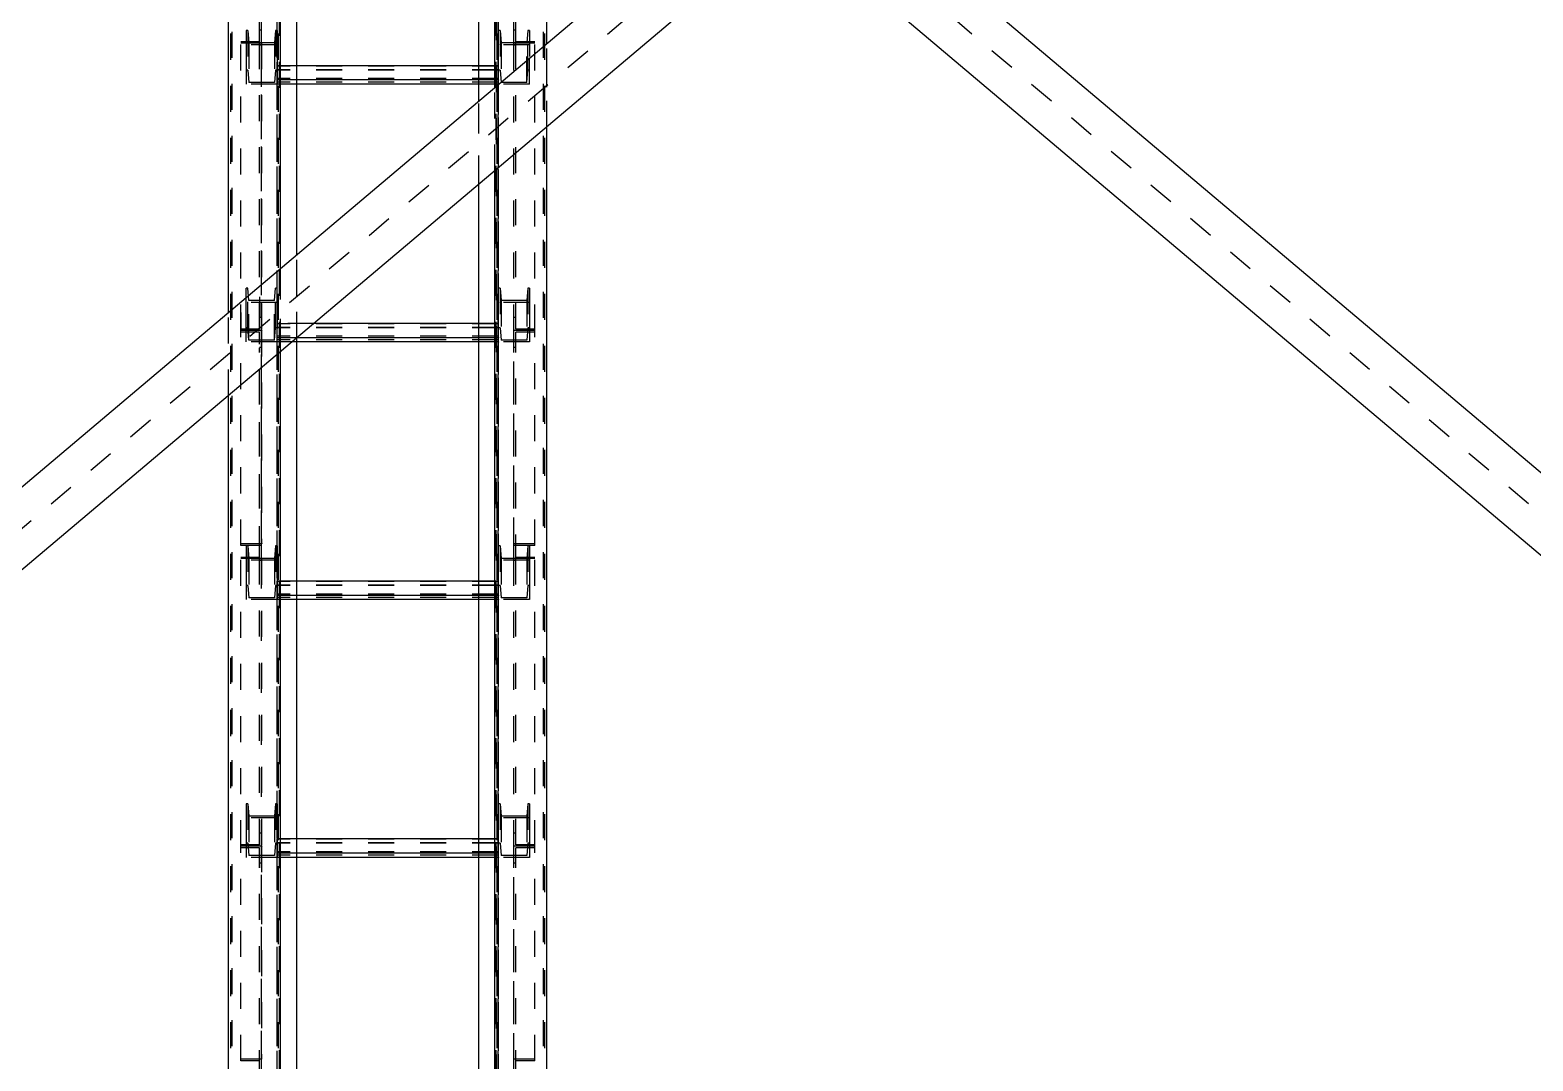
# Model space of a CAD drawing. Header units: millimetres. Extents: x 149919 to 150445, y 136651 to 136866.
# Drawn here: x 150231.21 to 150236.99, y 136811.44 to 136815.4 of the extents above; entities that cross this region are included whole.
import ezdxf

# ---------------------------------------------------------------- set-up
doc = ezdxf.new("R2010")
doc.units = ezdxf.units.MM
doc.header["$LTSCALE"] = 0.25
for name, pattern in [('CENTER', [50.8, 31.75, -6.35, 6.35, -6.35]), ('XKITLINE00', [0]), ('XKITLINE02', [4, 2, -2]), ('XKITLINE03', [6, 3, -1, 1, -1])]:
    doc.linetypes.add(name, pattern=pattern)

# ---------------------------------------------------------------- blocks, each defined once
blk = doc.blocks.new('çatıı')
at = {"color": 1, "linetype": 'XKITLINE03'}
for p, q in [((9028.63, 15747.93), (9028.63, 17391.46)), ((9034.61, 15740.27), (9034.61, 17380.27)), ((9119.61, 17380.27), (9119.61, 15740.27)), ((9028.63, 16497.62), (9028.63, 16387.14)), ((9034.63, 16497.05), (9034.63, 16481.86)), ((9119.61, 16481.86), (9119.61, 16497.05)), ((9125.61, 16387.14), (9125.61, 16497.62)), ((9119.61, 16483.49), (9034.63, 16483.49)), ((9034.63, 16397.98), (9034.63, 16382.78)), ((9119.61, 16382.78), (9119.61, 16397.98)), ((9028.63, 16387.14), (9028.63, 16305.23)), ((9119.61, 16384.41), (9034.63, 16384.41)), ((9125.61, 16305.23), (9125.61, 16387.14)), ((9028.63, 16299.47), (9028.63, 16188.98)), ((9034.63, 16298.9), (9034.63, 16283.71)), ((9119.61, 16283.71), (9119.61, 16298.9)), ((9125.61, 16188.98), (9125.61, 16299.47)), ((9119.61, 16285.34), (9034.63, 16285.34)), ((9034.63, 16199.82), (9034.63, 16184.63)), ((9119.61, 16184.63), (9119.61, 16199.82)), ((9028.63, 16188.98), (9028.63, 16107.08)), ((9125.61, 16107.08), (9125.61, 16188.98)), ((9119.61, 16186.26), (9034.63, 16186.26))]:
    blk.add_line(p, q, dxfattribs=at)
at = {"color": 116, "linetype": 'XKITLINE02', "true_color": 0x136734}
for p, q in [((9034.61, 15740.27), (9034.61, 17382.99)), ((9042.11, 15800.21), (9042.11, 17382.99)), ((9112.11, 15744.43), (9112.11, 17382.99)), ((9119.61, 15740.27), (9119.61, 17382.99)), ((9016.78, 15751.29), (9016.78, 17377.53)), ((9017.31, 15752.02), (9017.31, 17377.98)), ((9034.55, 15752.02), (9034.54, 17377.98)), ((9035.08, 15751.29), (9035.08, 17377.53)), ((9035.46, 15740.46), (9035.46, 17382.8)), ((9118.76, 15740.46), (9118.76, 17382.8)), ((9119.16, 15751.29), (9119.16, 17377.53)), ((9119.69, 15752.02), (9119.69, 17377.98)), ((9136.93, 15752.02), (9136.92, 17377.98)), ((9137.46, 15751.29), (9137.46, 17377.53)), ((9042.11, 15742.87), (9042.11, 17366.5)), ((9035.93, 15801.69), (9035.93, 17362.64)), ((9138.31, 15760.78), (9138.31, 17344.02)), ((9112.11, 15742.87), (9112.11, 17337.68)), ((9118.76, 17328.83), (9118.76, 15740.46)), ((9119.61, 17329.04), (9119.61, 15740.27)), ((9027.83, 16496.87), (9027.83, 16584.64)), ((9028.63, 16496.87), (9028.63, 16585.29)), ((9125.61, 16496.87), (9125.61, 16585.29)), ((9126.41, 16496.87), (9126.41, 16584.64)), ((9023.31, 16502.5), (9022.63, 16502.5)), ((9022.63, 16502.5), (9022.63, 16497.05)), ((9022.63, 16502.5), (9022.63, 16487.31)), ((9023.31, 16502.5), (9023.69, 16497.75)), ((9023.31, 16502.5), (9023.31, 16487.31)), ((9028.63, 16502.63), (9027.83, 16502.63)), ((9027.83, 16387.64), (9027.83, 16502.63)), ((9028.63, 16400.79), (9028.63, 16502.63)), ((9033.95, 16502.5), (9033.57, 16497.75)), ((9034.63, 16502.5), (9033.95, 16502.5)), ((9033.95, 16502.5), (9033.95, 16487.31)), ((9034.63, 16502.5), (9034.63, 16497.05)), ((9034.63, 16502.5), (9034.63, 16487.31)), ((9119.61, 16502.5), (9119.61, 16487.31)), ((9119.61, 16502.5), (9119.61, 16497.05)), ((9120.29, 16502.5), (9119.61, 16502.5)), ((9120.29, 16502.5), (9120.29, 16487.31)), ((9120.29, 16502.5), (9120.67, 16497.75)), ((9125.61, 16387.14), (9125.61, 16502.63)), ((9126.41, 16502.63), (9125.61, 16502.63)), ((9126.41, 16387.64), (9126.41, 16502.63)), ((9130.93, 16502.5), (9130.55, 16497.75)), ((9130.93, 16487.31), (9130.93, 16502.5)), ((9131.61, 16502.5), (9130.93, 16502.5)), ((9131.61, 16502.5), (9131.61, 16489.79)), ((9131.61, 16502.5), (9131.61, 16497.05)), ((9027.83, 16498.12), (9020.63, 16498.12)), ((9020.63, 16387.14), (9020.63, 16498.12)), ((9028.63, 16497.62), (9020.63, 16497.62)), ((9034.63, 16497.05), (9022.63, 16497.05)), ((9022.63, 16497.05), (9022.63, 16481.86)), ((9033.57, 16497.75), (9023.69, 16497.75)), ((9023.69, 16497.75), (9023.69, 16482.55)), ((9028.63, 16496.87), (9027.83, 16496.87)), ((9033.57, 16497.75), (9033.57, 16482.55)), ((9034.63, 16497.05), (9034.63, 16481.86)), ((9119.61, 16497.05), (9119.61, 16481.86)), ((9131.61, 16497.05), (9119.61, 16497.05)), ((9120.67, 16497.75), (9120.67, 16482.55)), ((9130.55, 16497.75), (9120.67, 16497.75)), ((9133.61, 16497.62), (9125.61, 16497.62)), ((9126.41, 16496.87), (9125.61, 16496.87)), ((9133.61, 16498.12), (9126.41, 16498.12)), ((9130.55, 16482.55), (9130.55, 16497.75)), ((9131.61, 16481.86), (9131.61, 16497.05)), ((9133.61, 16387.14), (9133.61, 16498.12)), ((9138.31, 16465.53), (9138.31, 16497.41)), ((9034.63, 16481.86), (9034.63, 16488.94)), ((9042.11, 16488.94), (9034.63, 16488.94)), ((9119.61, 16488.84), (9034.63, 16488.84)), ((9119.61, 16488.94), (9112.11, 16488.94)), ((9119.61, 16481.86), (9119.61, 16488.94)), ((9131.61, 16481.86), (9131.61, 16489.79)), ((9023.31, 16487.31), (9022.63, 16487.31)), ((9022.63, 16487.31), (9022.63, 16481.86)), ((9034.63, 16481.86), (9022.63, 16481.86)), ((9023.31, 16487.31), (9023.69, 16482.55)), ((9033.57, 16482.55), (9023.69, 16482.55)), ((9033.95, 16487.31), (9033.57, 16482.55)), ((9034.63, 16487.31), (9033.95, 16487.31)), ((9119.61, 16487.4), (9034.63, 16487.4)), ((9034.63, 16487.31), (9034.63, 16481.86)), ((9119.61, 16487.31), (9034.63, 16487.31)), ((9119.61, 16484.04), (9034.63, 16484.04)), ((9042.11, 16483.49), (9034.63, 16483.49)), ((9119.61, 16482.7), (9034.63, 16482.7)), ((9042.11, 16481.86), (9034.63, 16481.86)), ((9119.61, 16483.49), (9112.11, 16483.49)), ((9119.61, 16481.86), (9112.11, 16481.86)), ((9119.61, 16487.31), (9119.61, 16481.86)), ((9120.29, 16487.31), (9119.61, 16487.31)), ((9131.61, 16481.86), (9119.61, 16481.86)), ((9120.29, 16487.31), (9120.67, 16482.55)), ((9130.55, 16482.55), (9120.67, 16482.55)), ((9130.55, 16482.55), (9130.93, 16487.31)), ((9131.61, 16487.31), (9130.93, 16487.31)), ((9118.31, 16448.64), (9118.31, 16480.53)), ((9112.11, 16443.41), (9112.11, 16475.29)), ((9042.11, 16384.32), (9042.11, 16416.2)), ((9035.93, 16379.1), (9035.93, 16410.98)), ((9023.31, 16403.42), (9022.63, 16403.42)), ((9022.63, 16395.73), (9022.63, 16403.42)), ((9022.63, 16386.5), (9022.63, 16403.42)), ((9023.69, 16398.67), (9023.31, 16403.42)), ((9023.31, 16388.23), (9023.31, 16403.42)), ((9033.57, 16398.67), (9033.95, 16403.42)), ((9034.63, 16403.42), (9033.95, 16403.42)), ((9033.95, 16388.23), (9033.95, 16403.42)), ((9034.63, 16396.63), (9034.63, 16403.42)), ((9034.63, 16386.23), (9034.63, 16403.19)), ((9119.61, 16403.42), (9119.61, 16388.23)), ((9119.61, 16403.42), (9119.61, 16397.98)), ((9120.29, 16403.42), (9119.61, 16403.42)), ((9120.29, 16403.42), (9120.29, 16388.23)), ((9120.29, 16403.42), (9120.67, 16398.67)), ((9130.93, 16403.42), (9130.55, 16398.67)), ((9130.93, 16403.42), (9130.93, 16388.23)), ((9131.61, 16403.42), (9130.93, 16403.42)), ((9131.61, 16403.42), (9131.61, 16388.23)), ((9131.61, 16403.42), (9131.61, 16397.98)), ((9034.63, 16397.98), (9022.63, 16397.98)), ((9022.63, 16382.78), (9022.63, 16395.73)), ((9033.57, 16398.67), (9023.69, 16398.67)), ((9023.69, 16383.48), (9023.69, 16398.67)), ((9027.83, 16400.11), (9027.83, 16392.14)), ((9028.63, 16387.14), (9028.63, 16400.79)), ((9033.57, 16383.48), (9033.57, 16398.67)), ((9034.63, 16382.78), (9034.63, 16396.63)), ((9119.61, 16397.98), (9119.61, 16382.78)), ((9131.61, 16397.98), (9119.61, 16397.98)), ((9120.67, 16398.67), (9120.67, 16383.48)), ((9130.55, 16398.67), (9120.67, 16398.67)), ((9130.55, 16398.67), (9130.55, 16383.48)), ((9131.61, 16397.98), (9131.61, 16382.78)), ((9015.93, 16362.21), (9015.93, 16394.1)), ((9020.63, 16394.04), (9020.63, 16387.64)), ((9028.63, 16392.14), (9027.83, 16392.14)), ((9034.63, 16382.78), (9034.63, 16389.86)), ((9048.68, 16389.86), (9034.63, 16389.86)), ((9119.61, 16389.77), (9034.63, 16389.77)), ((9119.61, 16389.86), (9112.11, 16389.86)), ((9119.61, 16382.78), (9119.61, 16389.86)), ((9126.41, 16392.14), (9125.61, 16392.14)), ((9027.83, 16387.64), (9020.63, 16387.64)), ((9020.63, 16384.81), (9020.63, 16387.14)), ((9028.63, 16387.14), (9020.63, 16387.14)), ((9028.63, 16387.14), (9020.63, 16387.14)), ((9027.83, 16386.48), (9020.63, 16386.48)), ((9020.63, 16304.58), (9020.63, 16384.81)), ((9023.31, 16388.23), (9022.63, 16388.23)), ((9023.69, 16383.48), (9023.31, 16388.23)), ((9033.57, 16383.48), (9023.69, 16383.48)), ((9027.83, 16301.97), (9027.83, 16386.48)), ((9028.63, 16298.71), (9028.63, 16387.14)), ((9033.57, 16383.48), (9033.95, 16388.23)), ((9034.63, 16388.23), (9033.95, 16388.23)), ((9119.61, 16388.32), (9034.63, 16388.32)), ((9119.61, 16388.23), (9034.63, 16388.23)), ((9119.61, 16384.96), (9034.63, 16384.96)), ((9042.22, 16384.41), (9034.63, 16384.41)), ((9119.61, 16383.62), (9034.63, 16383.62)), ((9119.61, 16384.41), (9112.11, 16384.41)), ((9119.61, 16388.23), (9119.61, 16382.78)), ((9120.29, 16388.23), (9119.61, 16388.23)), ((9120.29, 16388.23), (9120.67, 16383.48)), ((9130.55, 16383.48), (9120.67, 16383.48)), ((9125.61, 16298.71), (9125.61, 16387.14)), ((9133.61, 16387.14), (9125.61, 16387.14)), ((9133.61, 16387.14), (9125.61, 16387.14)), ((9133.61, 16387.64), (9126.41, 16387.64)), ((9126.41, 16298.71), (9126.41, 16386.48)), ((9133.61, 16386.48), (9126.41, 16386.48)), ((9130.93, 16388.23), (9130.55, 16383.48)), ((9131.61, 16388.23), (9130.93, 16388.23)), ((9131.61, 16388.23), (9131.61, 16382.78)), ((9133.61, 16304.58), (9133.61, 16387.14)), ((9034.63, 16382.78), (9022.63, 16382.78)), ((9028.63, 16380.62), (9027.83, 16380.62)), ((9027.83, 16298.71), (9027.83, 16380.49)), ((9042.11, 16382.78), (9034.63, 16382.78)), ((9119.61, 16382.78), (9112.11, 16382.78)), ((9131.61, 16382.78), (9119.61, 16382.78)), ((9126.41, 16380.62), (9125.61, 16380.62)), ((9028.63, 16305.23), (9020.63, 16305.23)), ((9027.83, 16304.58), (9020.63, 16304.58)), ((9023.31, 16304.35), (9022.63, 16304.35)), ((9022.63, 16304.35), (9022.63, 16298.9)), ((9022.63, 16304.35), (9022.63, 16289.16)), ((9023.31, 16304.35), (9023.69, 16299.59)), ((9023.31, 16304.35), (9023.31, 16289.16)), ((9028.63, 16304.48), (9027.83, 16304.48)), ((9027.83, 16189.48), (9027.83, 16304.48)), ((9028.63, 16188.98), (9028.63, 16304.48)), ((9033.95, 16304.35), (9033.57, 16299.59)), ((9034.63, 16304.35), (9033.95, 16304.35)), ((9033.95, 16304.35), (9033.95, 16289.16)), ((9034.63, 16304.35), (9034.63, 16298.9)), ((9034.63, 16304.35), (9034.63, 16289.16)), ((9119.61, 16304.35), (9119.61, 16289.16)), ((9119.61, 16304.35), (9119.61, 16298.9)), ((9120.29, 16304.35), (9119.61, 16304.35)), ((9120.29, 16304.35), (9120.29, 16289.16)), ((9120.29, 16304.35), (9120.67, 16299.59)), ((9133.61, 16305.23), (9125.61, 16305.23)), ((9125.61, 16188.98), (9125.61, 16304.48)), ((9126.41, 16304.48), (9125.61, 16304.48)), ((9133.61, 16304.58), (9126.41, 16304.58)), ((9126.41, 16189.48), (9126.41, 16304.48)), ((9130.93, 16304.35), (9130.55, 16299.59)), ((9130.93, 16304.35), (9130.93, 16289.16)), ((9131.61, 16304.35), (9130.93, 16304.35)), ((9131.61, 16304.35), (9131.61, 16289.16)), ((9131.61, 16304.35), (9131.61, 16298.9)), ((9027.83, 16299.97), (9020.63, 16299.97)), ((9020.63, 16188.98), (9020.63, 16299.97)), ((9028.63, 16299.47), (9020.63, 16299.47)), ((9034.63, 16298.9), (9022.63, 16298.9)), ((9022.63, 16298.9), (9022.63, 16283.71)), ((9033.57, 16299.59), (9023.69, 16299.59)), ((9023.69, 16299.59), (9023.69, 16284.4)), ((9028.63, 16298.71), (9027.83, 16298.71)), ((9033.57, 16299.59), (9033.57, 16284.4)), ((9034.63, 16298.9), (9034.63, 16283.71)), ((9119.61, 16298.9), (9119.61, 16283.71)), ((9131.61, 16298.9), (9119.61, 16298.9)), ((9120.67, 16299.59), (9120.67, 16284.4)), ((9130.55, 16299.59), (9120.67, 16299.59)), ((9133.61, 16299.47), (9125.61, 16299.47)), ((9126.41, 16298.71), (9125.61, 16298.71)), ((9133.61, 16299.97), (9126.41, 16299.97)), ((9130.55, 16299.59), (9130.55, 16284.4)), ((9131.61, 16298.9), (9131.61, 16283.71)), ((9133.61, 16188.98), (9133.61, 16299.97)), ((9023.31, 16289.16), (9022.63, 16289.16)), ((9022.63, 16289.16), (9022.63, 16283.71)), ((9023.31, 16289.16), (9023.69, 16284.4)), ((9033.95, 16289.16), (9033.57, 16284.4)), ((9034.63, 16289.16), (9033.95, 16289.16)), ((9034.63, 16283.71), (9034.63, 16290.78)), ((9042.11, 16290.78), (9034.63, 16290.78)), ((9119.61, 16290.69), (9034.63, 16290.69)), ((9119.61, 16289.25), (9034.63, 16289.25)), ((9034.63, 16289.16), (9034.63, 16283.71)), ((9119.61, 16289.16), (9034.63, 16289.16)), ((9119.61, 16285.88), (9034.63, 16285.88)), ((9042.11, 16285.34), (9034.63, 16285.34)), ((9119.61, 16290.78), (9112.11, 16290.78)), ((9119.61, 16285.34), (9112.11, 16285.34)), ((9119.61, 16283.71), (9119.61, 16290.78)), ((9119.61, 16289.16), (9119.61, 16283.71)), ((9120.29, 16289.16), (9119.61, 16289.16)), ((9120.29, 16289.16), (9120.67, 16284.4)), ((9130.93, 16289.16), (9130.55, 16284.4)), ((9131.61, 16289.16), (9130.93, 16289.16)), ((9131.61, 16289.16), (9131.61, 16283.71)), ((9034.63, 16283.71), (9022.63, 16283.71)), ((9033.57, 16284.4), (9023.69, 16284.4)), ((9119.61, 16284.55), (9034.63, 16284.55)), ((9042.11, 16283.71), (9034.63, 16283.71)), ((9119.61, 16283.71), (9112.11, 16283.71)), ((9131.61, 16283.71), (9119.61, 16283.71)), ((9130.55, 16284.4), (9120.67, 16284.4)), ((9023.31, 16205.27), (9022.63, 16205.27)), ((9022.63, 16205.27), (9022.63, 16199.82)), ((9022.63, 16205.27), (9022.63, 16190.08)), ((9023.31, 16205.27), (9023.69, 16200.52)), ((9023.31, 16205.27), (9023.31, 16190.08)), ((9033.95, 16205.27), (9033.57, 16200.52)), ((9034.63, 16205.27), (9033.95, 16205.27)), ((9033.95, 16205.27), (9033.95, 16190.08)), ((9034.63, 16205.27), (9034.63, 16199.82)), ((9034.63, 16205.27), (9034.63, 16190.08)), ((9119.61, 16205.27), (9119.61, 16190.08)), ((9119.61, 16205.27), (9119.61, 16199.82)), ((9120.29, 16205.27), (9119.61, 16205.27)), ((9120.29, 16205.27), (9120.29, 16190.08)), ((9120.29, 16205.27), (9120.67, 16200.52)), ((9130.93, 16205.27), (9130.55, 16200.52)), ((9130.93, 16205.27), (9130.93, 16190.08)), ((9131.61, 16205.27), (9130.93, 16205.27)), ((9131.61, 16205.27), (9131.61, 16190.08)), ((9131.61, 16205.27), (9131.61, 16199.82)), ((9034.63, 16199.82), (9022.63, 16199.82)), ((9022.63, 16199.82), (9022.63, 16184.63)), ((9033.57, 16200.52), (9023.69, 16200.52)), ((9023.69, 16200.52), (9023.69, 16185.33)), ((9033.57, 16200.52), (9033.57, 16185.33)), ((9034.63, 16199.82), (9034.63, 16184.63)), ((9119.61, 16199.82), (9119.61, 16184.63)), ((9131.61, 16199.82), (9119.61, 16199.82)), ((9120.67, 16200.52), (9120.67, 16185.33)), ((9130.55, 16200.52), (9120.67, 16200.52)), ((9130.55, 16200.52), (9130.55, 16185.33)), ((9131.61, 16199.82), (9131.61, 16184.63)), ((9028.63, 16193.99), (9027.83, 16193.99)), ((9126.41, 16193.99), (9125.61, 16193.99)), ((9027.83, 16189.48), (9020.63, 16189.48)), ((9020.63, 16106.43), (9020.63, 16188.98)), ((9028.63, 16188.98), (9020.63, 16188.98)), ((9028.63, 16188.98), (9020.63, 16188.98)), ((9027.83, 16188.33), (9020.63, 16188.33)), ((9023.31, 16190.08), (9022.63, 16190.08)), ((9022.63, 16190.08), (9022.63, 16184.63)), ((9023.31, 16190.08), (9023.69, 16185.33)), ((9027.83, 16100.56), (9027.83, 16188.33)), ((9028.63, 16100.56), (9028.63, 16188.98)), ((9033.95, 16190.08), (9033.57, 16185.33)), ((9034.63, 16190.08), (9033.95, 16190.08)), ((9034.63, 16184.63), (9034.63, 16191.71)), ((9042.11, 16191.71), (9034.63, 16191.71)), ((9119.61, 16191.62), (9034.63, 16191.62)), ((9119.61, 16190.17), (9034.63, 16190.17)), ((9034.63, 16190.08), (9034.63, 16184.63)), ((9119.61, 16190.08), (9034.63, 16190.08)), ((9119.61, 16191.71), (9112.11, 16191.71)), ((9119.61, 16184.63), (9119.61, 16191.71)), ((9119.61, 16190.08), (9119.61, 16184.63)), ((9120.29, 16190.08), (9119.61, 16190.08)), ((9120.29, 16190.08), (9120.67, 16185.33)), ((9125.61, 16100.56), (9125.61, 16188.98)), ((9133.61, 16188.98), (9125.61, 16188.98)), ((9133.61, 16188.98), (9125.61, 16188.98)), ((9133.61, 16189.48), (9126.41, 16189.48)), ((9126.41, 16100.56), (9126.41, 16188.33)), ((9133.61, 16188.33), (9126.41, 16188.33)), ((9130.93, 16190.08), (9130.55, 16185.33)), ((9131.61, 16190.08), (9130.93, 16190.08)), ((9131.61, 16190.08), (9131.61, 16184.63)), ((9133.61, 16106.43), (9133.61, 16188.98)), ((9034.63, 16184.63), (9022.63, 16184.63)), ((9033.57, 16185.33), (9023.69, 16185.33)), ((9028.63, 16182.47), (9027.83, 16182.47)), ((9119.61, 16186.81), (9034.63, 16186.81)), ((9042.11, 16186.26), (9034.63, 16186.26)), ((9119.61, 16185.47), (9034.63, 16185.47)), ((9042.11, 16184.63), (9034.63, 16184.63)), ((9119.61, 16186.26), (9112.11, 16186.26)), ((9119.61, 16184.63), (9112.11, 16184.63)), ((9131.61, 16184.63), (9119.61, 16184.63)), ((9130.55, 16185.33), (9120.67, 16185.33)), ((9126.41, 16182.47), (9125.61, 16182.47)), ((9028.63, 16107.08), (9020.63, 16107.08)), ((9027.83, 16106.43), (9020.63, 16106.43)), ((9133.61, 16107.08), (9125.61, 16107.08)), ((9133.61, 16106.43), (9126.41, 16106.43))]:
    blk.add_line(p, q, dxfattribs=at)
at = {"color": 8, "linetype": 'CENTER'}
for p, q in [((8366.94, 15830.27), (10096.38, 17290.27)), ((10096.38, 15830.27), (8366.94, 17290.27))]:
    blk.add_line(p, q, dxfattribs=at)
at = {"color": 7, "linetype": 'XKITLINE00'}
for p, q in [((9015.93, 16394.1), (9015.93, 16726.45)), ((9035.93, 16410.98), (9035.93, 16709.57)), ((9042.11, 16416.2), (9042.11, 16704.35)), ((9112.11, 16475.29), (9112.11, 16645.26)), ((9118.31, 16480.53), (9118.31, 16640.02)), ((9138.31, 16497.41), (9138.31, 16623.14)), ((9112.11, 16488.94), (9042.11, 16488.94)), ((9112.11, 16483.49), (9042.11, 16483.49)), ((9112.11, 16481.86), (9042.11, 16481.86)), ((9138.31, 15850.57), (9138.31, 16465.53)), ((9118.31, 15850.57), (9118.31, 16448.64)), ((9112.11, 15850.57), (9112.11, 16443.41)), ((9112.11, 16389.86), (9048.68, 16389.86)), ((9042.11, 15850.57), (9042.11, 16384.32)), ((9112.11, 16384.41), (9042.22, 16384.41)), ((9035.93, 15850.57), (9035.93, 16379.1)), ((9112.11, 16382.78), (9042.11, 16382.78)), ((9015.93, 15850.57), (9015.93, 16362.21)), ((9112.11, 16290.78), (9042.11, 16290.78)), ((9112.11, 16285.34), (9042.11, 16285.34)), ((9112.11, 16283.71), (9042.11, 16283.71)), ((9112.11, 16191.71), (9042.11, 16191.71)), ((9112.11, 16186.26), (9042.11, 16186.26)), ((9112.11, 16184.63), (9042.11, 16184.63))]:
    blk.add_line(p, q, dxfattribs=at)
at = {"color": 8, "linetype": 'XKITLINE00'}
for p, q in [((10084.2, 15856.5), (9245.87, 16564.22)), ((9212.78, 16560.27), (8377.99, 15855.55)), ((10053.45, 15850.57), (9225.19, 16549.79)), ((9231.66, 16544.33), (8409.87, 15850.57))]:
    blk.add_line(p, q, dxfattribs=at)
at = {"color": 1, "linetype": 'XKITLINE00'}
for centre in [(9028.63, 16497.62), (9034.63, 16497.05), (9119.61, 16497.05), (9125.61, 16497.62), (9034.63, 16483.49), (9034.63, 16481.86), (9119.61, 16483.49), (9119.61, 16481.86), (9034.63, 16397.98), (9119.61, 16397.98), (9028.63, 16387.14), (9028.63, 16387.14), (9034.63, 16384.41), (9119.61, 16384.41), (9125.61, 16387.14), (9125.61, 16387.14), (9034.63, 16382.78), (9119.61, 16382.78), (9028.63, 16305.23), (9125.61, 16305.23), (9028.63, 16299.47), (9034.63, 16298.9), (9119.61, 16298.9), (9125.61, 16299.47), (9034.63, 16285.34), (9119.61, 16285.34), (9034.63, 16283.71), (9119.61, 16283.71), (9034.63, 16199.82), (9119.61, 16199.82), (9028.63, 16188.98), (9028.63, 16188.98), (9125.61, 16188.98), (9125.61, 16188.98), (9034.63, 16186.26), (9034.63, 16184.63), (9119.61, 16186.26), (9119.61, 16184.63), (9028.63, 16107.08), (9125.61, 16107.08)]:
    blk.add_circle(centre, 0.05, dxfattribs=at)

msp = doc.modelspace()

# ---------------------------------------------------------------- block references
at = {"xscale": 0.009999943142843078, "yscale": 0.009999943142843078, "zscale": 0.009999943142843078}
msp.add_blockref('çatıı', (150141.8141, 136650.3731), dxfattribs=at)

doc.saveas('drawing.dxf')
